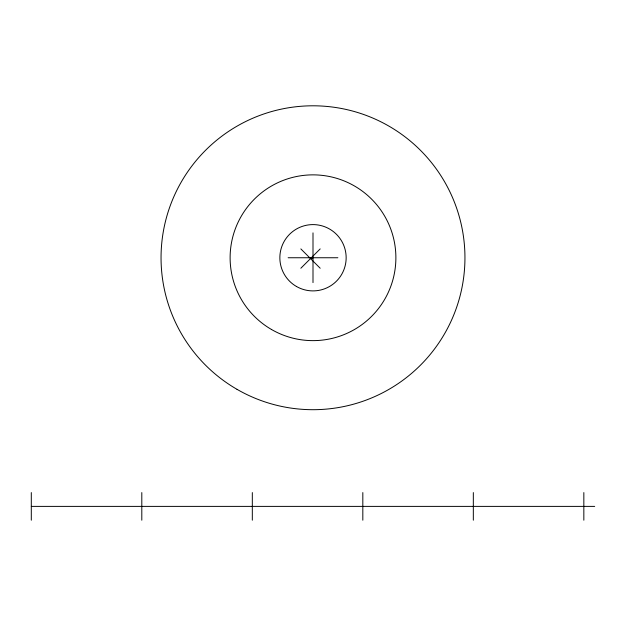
<?xml version="1.0" encoding="UTF-8"?>
<svg xmlns="http://www.w3.org/2000/svg" width="626" height="626" viewBox="0 0 626 626"><rect width="100%" height="100%" fill="white"/><g stroke="black" fill="none" stroke-linecap="round" stroke-linejoin="round"><path stroke-width="0.94" d="M300.848 268.241L320.183 248.905M310.512 258.577L313 257.748M288.132 257.748L337.868 257.748M31.3 506.387L594.7 506.387M300.848 248.905L320.183 268.241M583.839 492.576L583.839 520.198M473.326 492.576L473.326 520.198M362.822 492.576L362.822 520.198M313 232.88L313 282.608M252.317 492.576L252.317 520.198M141.805 492.576L141.805 520.198M31.3 492.576L31.3 520.198M237.027 389.341A151.946 151.946 0 0 0 464.946 257.748A151.946 151.946 0 0 0 237.027 126.155A151.946 151.946 0 0 0 237.027 389.341M271.559 329.526A82.882 82.882 0 0 0 395.882 257.748A82.882 82.882 0 0 0 271.559 185.969A82.882 82.882 0 0 0 271.559 329.526M296.427 286.458A33.155 33.155 0 0 0 346.155 257.748A33.155 33.155 0 0 0 296.427 229.038A33.155 33.155 0 0 0 296.427 286.458"/></g></svg>
